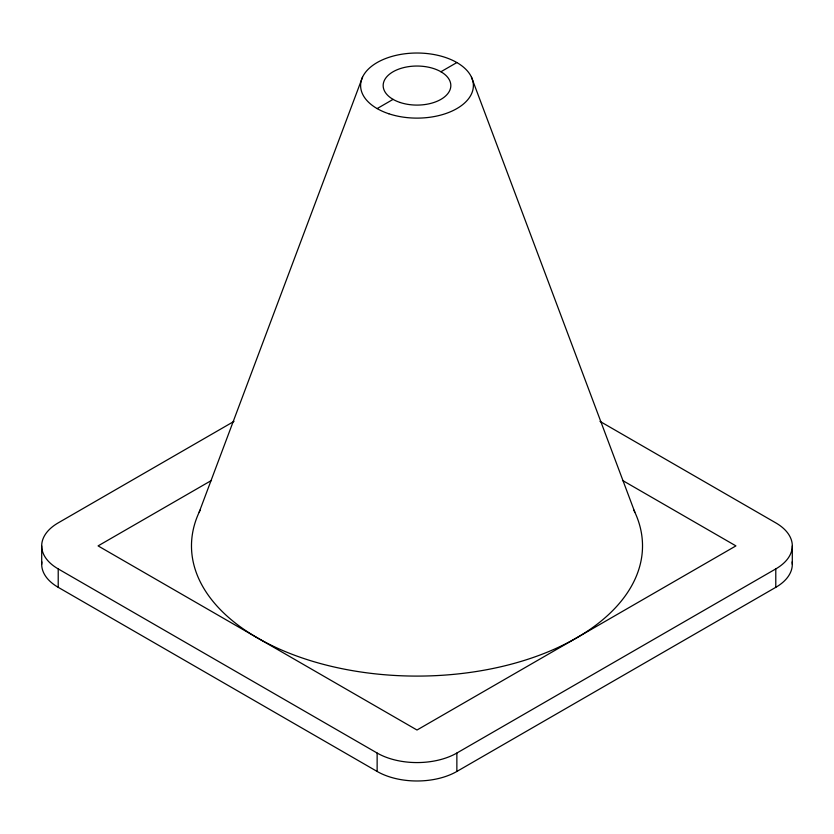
<?xml version="1.0" encoding="UTF-8"?>
<svg xmlns="http://www.w3.org/2000/svg" width="834" height="834" viewBox="0 0 834 834"><rect width="100%" height="100%" fill="white"/><g stroke="black" fill="none" stroke-linecap="round" stroke-linejoin="round"><path stroke-width="1.25" d="M199.17 512.191L362.54 77.145M377.135 108.587L393.085 99.371M440.915 71.755L456.865 62.55M234.01 421.378L58.213 522.876A56.378 32.547 0 0 0 58.213 568.913L58.213 587.324L377.135 771.45A56.378 32.547 0 0 0 456.865 771.45L775.787 587.324A56.378 32.547 0 0 0 792.144 561.887M211.502 480.415L98.078 545.895L417 730.021L735.922 545.895L622.498 480.415M58.213 568.913L377.135 753.039A56.378 32.547 0 0 0 456.865 753.039L775.787 568.913A56.378 32.547 0 0 0 775.787 522.876L599.99 421.378M471.46 77.145L634.83 512.191M792.3 545.895L792.3 564.305M775.787 568.913L775.787 587.324M456.865 753.039L456.865 771.45M377.135 753.039L377.135 771.45M41.7 545.895L41.7 564.305M633.788 510.022A225.514 130.198 0 0 1 417 676.093A225.514 130.198 0 0 1 200.212 510.022M58.213 587.324A56.378 32.547 0 0 1 41.856 561.887M388.811 113.758A56.378 32.547 0 0 0 473.378 85.568A56.378 32.547 0 0 0 388.811 57.379A56.378 32.547 0 0 0 388.811 113.758M400.091 102.478A33.829 19.526 0 0 0 450.829 85.568A33.829 19.526 0 0 0 400.091 68.649A33.829 19.526 0 0 0 400.091 102.478"/></g></svg>
